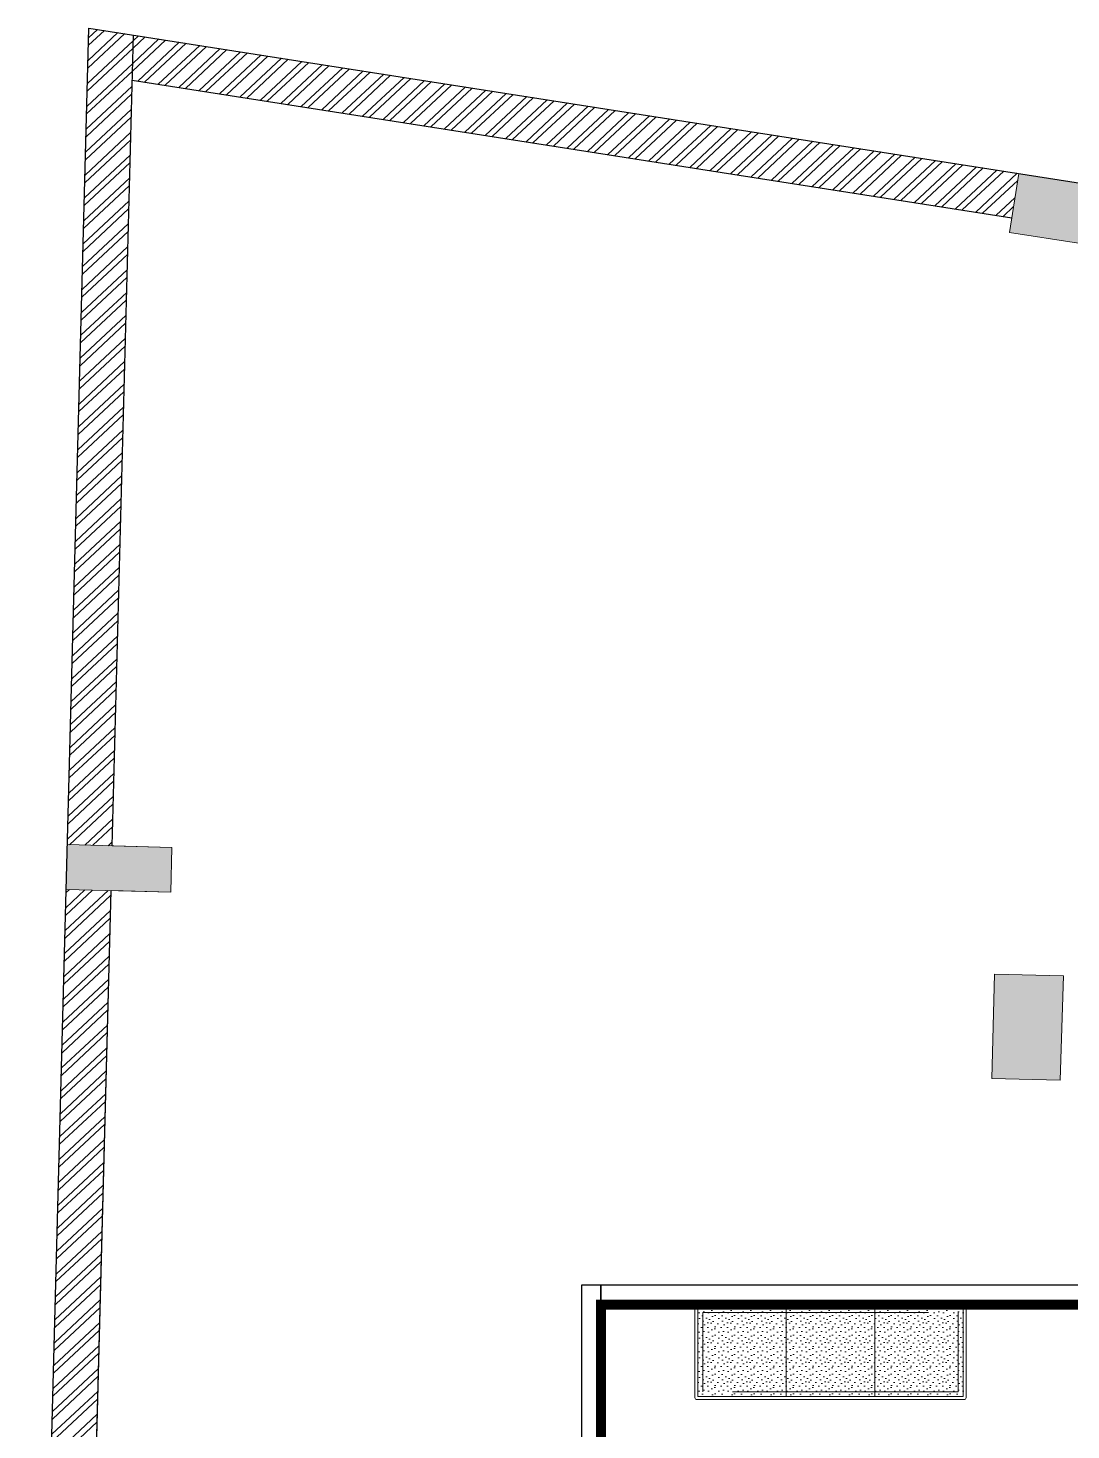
# Model space of a CAD drawing. Header units: feet. Extents: x 3055634 to 3066313, y -5766158 to -5744591.
# Drawn here: x 3055634 to 3060960, y -5751750 to -5744591 of the extents above; entities that cross this region are included whole.
import ezdxf

# ---------------------------------------------------------------- set-up
doc = ezdxf.new("R2010")
doc.units = ezdxf.units.FT
doc.header["$LTSCALE"] = 33
doc.header["$MEASUREMENT"] = 0
doc.linetypes.add('ACAD_ISO03W100', pattern=[30, 12, -18])
doc.linetypes.add('HIDDEN2', pattern=[4.7625, 3.175, -1.5875])
doc.layers.add('A-WALL', color=1, linetype='Continuous')
for name, color, linetype, lineweight in [('Column', 243, 'Continuous', 9), ('LENS-DIM', 252, 'Continuous', 5), ('LENS-HATCH', 251, 'Continuous', 5), ('LENS-PARTITION', 21, 'Continuous', 25), ('LENS_DIMENSION', 193, 'Continuous', 0), ('LK-FF&E FLOOR', 1, 'Continuous', 9), ('LK-FLUTTED FINISH', 20, 'Continuous', 30), ('LK-MIRROR', 133, 'Continuous', 13), ('LN-ELEVATION-2', 103, 'Continuous', 20), ('LN-ELEVATION-5', 167, 'Continuous', 5), ('LN-HATCH', 251, 'Continuous', 0)]:
    doc.layers.add(name, color=color, linetype=linetype, lineweight=lineweight)
pattern_1 = [(313.11, (-3282399.56, 5462963.04), (60.7760807, 56.89315), []), (313.11, (-3282400.86, 5462923.81), (60.7760807, 56.89315), [])]

# ---------------------------------------------------------------- blocks, each defined once
blk = doc.blocks.new('3 seater Bench 1385')
at = {"layer": 'LENS-HATCH', "lineweight": 0}
h = blk.add_hatch(dxfattribs=at)
h.set_pattern_fill('STIP1', color=177, scale=100, angle=270, pattern_type=2)
h.set_pattern_definition([(270, (6617025.25, -170439.11), (100, -2e-13), [0, -100]), (270, (6617009.25, -170451.11), (100, -2e-13), [0, -100]), (270, (6616985.25, -170446.11), (100, -2e-13), [0, -100]), (270, (6616962.25, -170481.11), (100, -2e-13), [0, -100]), (270, (6616998.25, -170478.11), (100, -2e-13), [0, -100]), (270, (6617022.25, -170505.11), (100, -2e-13), [0, -100]), (270, (6617029.25, -170470.11), (100, -2e-13), [0, -100]), (270, (6616988.25, -170512.11), (100, -2e-13), [0, -100]), (270, (6616956.25, -170507.11), (100, -2e-13), [0, -100]), (270, (6616941.25, -170433.11), (100, -2e-13), [0, -100]), (270, (6616961.25, -170451.11), (100, -2e-13), [0, -100]), (270, (6616942.25, -170465.11), (100, -2e-13), [0, -100]), (270, (6617006.25, -170526.11), (100, -2e-13), [0, -100]), (270, (6616981.25, -170494.11), (100, -2e-13), [0, -100]), (270, (6617014.25, -170486.11), (100, -2e-13), [0, -100]), (270, (6617005.25, -170503.11), (100, -2e-13), [0, -100]), (270, (6616978.25, -170467.11), (100, -2e-13), [0, -100]), (270, (6617032.25, -170495.11), (100, -2e-13), [0, -100]), (270, (6616973.25, -170526.11), (100, -2e-13), [0, -100]), (270, (6616943.25, -170523.11), (100, -2e-13), [0, -100])])
h.paths.add_polyline_path([(677.5, 227.5), (225.8, 227.5), (225.8, -227.5), (677.5, -227.5)])
h.paths.add_polyline_path([(-225.8, 227.5), (225.8, 227.5), (225.8, -227.5), (-225.8, -227.5)])
h.paths.add_polyline_path([(-677.5, 227.5), (-225.8, 227.5), (-225.8, -227.5), (-677.5, -227.5)])
at = {"layer": 'LN-ELEVATION-2', "ltscale": 0.5}
for points in [[(-677.5, 227.5), (-225.8, 227.5), (-225.8, -227.5), (-677.5, -227.5)], [(-225.8, 227.5), (225.8, 227.5), (225.8, -227.5), (-225.8, -227.5)], [(677.5, 227.5), (225.8, 227.5), (225.8, -227.5), (677.5, -227.5)]]:
    blk.add_lwpolyline(points, close=True, dxfattribs=at)
at = {"layer": 'LN-ELEVATION-5', "ltscale": 0.5}
blk.add_lwpolyline([(682.5, 242.5), (-682.5, 242.5, 0.414214), (-692.5, 232.5), (-692.5, -232.5, 0.414214), (-682.5, -242.5), (682.5, -242.5, 0.414214), (692.5, -232.5), (692.5, 232.5, 0.414214)], format="xyb", close=True, dxfattribs=at)
blk.add_lwpolyline([(677.5, 227.5), (-677.5, 227.5), (-677.5, -227.5), (677.5, -227.5)], close=True, dxfattribs=at)
at = {"layer": 'LN-ELEVATION-5', "linetype": 'HIDDEN2', "ltscale": 11}
blk.add_lwpolyline([(-652.5, 202.5), (652.5, 202.5), (652.5, -202.5), (-652.5, -202.5)], close=True, dxfattribs=at)
blk = doc.blocks.new('A$C6b5fe4c9')
at = {"layer": 'Column'}
h = blk.add_hatch(color=8, dxfattribs=at)
h.dxf.hatch_style = 1
h.paths.add_polyline_path([(824.3, 5268.1), (879.3, 5619.4), (578.2, 5666.5), (523.2, 5315.2)])
h.paths.add_polyline_path([(-3217.9, 5390.8), (-3208.6, 5743.8), (-3741.8, 5757.8), (-3750.9, 5408.3)])
h.paths.add_polyline_path([(-2561.4, 9944), (-2547.4, 10477.1), (-2775.9, 10483.1), (-2789.9, 9950)])
h.paths.add_polyline_path([(-6750.4, 10054), (-6736.4, 10587.1), (-7117.2, 10597.1), (-7131.2, 10064)])
h.paths.add_polyline_path([(-8165.1, 1896.4), (-8140.3, 2426.7), (-8521.2, 2426.7), (-8521.2, 1920.8)])
h.paths.add_polyline_path([(-4202.1, 137.8), (-4190.4, 493.2), (-4418.9, 500.7), (-4430.5, 145.3)])
h.paths.add_polyline_path([(-12433.4, 2188.8), (-12400.5, 2667.9), (-12855.2, 2699), (-12888.1, 2220)])
at = {"layer": 'LN-HATCH'}
h = blk.add_hatch(dxfattribs=at)
h.set_pattern_fill('ANSI32', color=256, scale=222, angle=268.11)
h.set_pattern_definition(pattern_1)
h.paths.add_polyline_path([(-2781.9, 10254.7), (-2775.9, 10483.1), (-6736.4, 10587.1), (-6742.4, 10358.7)])
h.paths.add_polyline_path([(-8230.4, 498.7), (-8165.1, 1896.4), (-8314.8, 1906.6), (-8391, 275.2), (-4430.5, 145.3), (-4423, 373.8), (-4854.2, 387.9)])
h.paths.add_polyline_path([(-8521.2, 1920.8), (-8521.2, 2071.1), (-12423.1, 2338.5), (-12433.4, 2188.8)])
h.paths.add_polyline_path([(-12888.1, 2220), (-12877.8, 2369.7), (-17261.1, 2670), (-17188.4, 2514.7)])
h.paths.add_polyline_path([(-10064.9, 7753), (-9992, 10444), (-7123.2, 10368.7), (-7117.2, 10597.1), (-10214.2, 10678.5), (-10289.5, 7902.2), (-19693.1, 7868.2), (-19639.2, 7753)])
h.paths.add_polyline_path([(-2553.4, 10248.7), (1586.6, 10139.9), (1622.3, 10367.6), (-2547.4, 10477.1)])
h.paths.add_polyline_path([(35.6, 227.5), (-4194.6, 366.3), (-4202.1, 137.8), (0, 0)])
h = blk.add_hatch(dxfattribs=at)
h.set_pattern_fill('ANSI32', color=256, scale=222, angle=268.11)
h.set_pattern_definition(pattern_1)
h.paths.add_polyline_path([(221.1, 1413.2), (310.2, 1982.3, 0.423172), (138.5, 1962.4, 0.141521), (83.3, 2011.1), (-5.8, 1441.5, -0.377443), (180, 1383.5, -0.135867)])
h.paths.add_polyline_path([(35.6, 227.5), (221.1, 1413.2, 0.135867), (180, 1383.5, 0.377443), (-5.8, 1441.5), (-194.6, 235.1)])
h.paths.add_polyline_path([(310.2, 1982.3), (824.3, 5268.1), (598.5, 5303.4), (83.3, 2011.1, -0.141521), (138.5, 1962.4, -0.423172)])
h.paths.add_polyline_path([(1586.6, 10139.9), (1356.2, 10146), (653.5, 5654.7), (879.3, 5619.4)])
at = {"layer": 'A-WALL'}
for p, q in [((-10214.2, 10678.5), (1622.3, 10367.6)), ((-6742.4, 10358.7), (-2781.9, 10254.7)), ((1622.3, 10367.6), (0, 0)), ((-2553.4, 10248.7), (1586.6, 10139.9)), ((1356.2, 10146), (653.5, 5654.7))]:
    blk.add_line(p, q, dxfattribs=at)
at = {"layer": 'Column'}
for p, q in [((-2775.9, 10483.1), (-2789.9, 9950)), ((-2547.4, 10477.1), (-2561.4, 9944)), ((-2789.9, 9950), (-2561.4, 9944)), ((-3750.9, 5408.3), (-3741.8, 5757.8)), ((-3741.8, 5757.8), (-3208.6, 5743.8)), ((-3217.9, 5390.8), (-3208.6, 5743.8)), ((578.2, 5666.5), (523.2, 5315.2)), ((578.2, 5666.5), (879.3, 5619.4)), ((-3750.9, 5408.3), (-3217.9, 5390.8))]:
    blk.add_line(p, q, dxfattribs=at)

msp = doc.modelspace()

# ---------------------------------------------------------------- linework, layer by layer
at = {"layer": 'LENS-DIM', "color": 2}
msp.add_lwpolyline([(3055954.3, -5752955.8), (3056058.3, -5748995.3), (3056362.9, -5749003.3), (3056368.9, -5748774.8), (3056064.3, -5748766.8), (3056166.9, -5744857.2), (3060658.2, -5745559.9), (3060646.4, -5745635.2), (3060997.7, -5745690.2)], dxfattribs=at)
at = {"layer": 'LENS-PARTITION'}
for points in [[(3058559.9, -5753148.6), (3058559.9, -5753130.6), (3058559.9, -5753112.6), (3058559.9, -5752848.6), (3058559.9, -5752830.6), (3058559.9, -5752812.6), (3058559.9, -5751648.6), (3058559.9, -5751630.6), (3058559.9, -5751109.6), (3058559.9, -5751009.6), (3058459.9, -5751009.6), (3058459.9, -5756275.6), (3058559.9, -5756278.3), (3058559.9, -5755848.6), (3058559.9, -5755830.6), (3058559.9, -5755812.6), (3058559.9, -5755548.6), (3058559.9, -5755530.6), (3058559.9, -5755512.6), (3058559.9, -5754348.6), (3058559.9, -5754330.6), (3058559.9, -5754312.6)], [(3063349.8, -5751009.6), (3058559.9, -5751009.6), (3058559.9, -5751109.6), (3063349.8, -5751109.6)]]:
    msp.add_lwpolyline(points, close=True, dxfattribs=at)
at = {"layer": 'LENS_DIMENSION'}
msp.add_lwpolyline([(3058459.9, -5756275.6), (3058459.9, -5751009.6), (3061749.8, -5751009.6), (3061749.8, -5749409.6), (3063349.8, -5749409.6), (3063349.8, -5747335.2), (3063558.5, -5746013.8), (3061009.5, -5745614.9), (3060997.7, -5745690.2), (3060646.4, -5745635.2), (3060658.2, -5745559.9), (3056166.9, -5744857.2), (3056064.3, -5748766.8), (3056368.9, -5748774.8), (3056362.9, -5749003.3), (3056058.3, -5748995.3), (3055954.3, -5752955.8), (3056258.9, -5752963.8), (3056248.9, -5753344.6), (3055944.3, -5753336.6), (3055868.9, -5756208.4)], close=True, dxfattribs=at)
at = {"layer": 'LK-FLUTTED FINISH', "linetype": 'ACAD_ISO03W100', "ltscale": 0.05, "const_width": 50}
msp.add_lwpolyline([(3059759.9, -5751109.6), (3064249.8, -5751109.6)], dxfattribs=at)
at = {"layer": 'LK-MIRROR', "linetype": 'ACAD_ISO03W100', "ltscale": 0.05, "const_width": 50}
msp.add_lwpolyline([(3058559.9, -5752210.7), (3058559.9, -5751109.6), (3059759.9, -5751109.6)], dxfattribs=at)

# ---------------------------------------------------------------- block references
at = {"layer": 'LENS_DIMENSION', "rotation": 90}
msp.add_blockref('A$C6b5fe4c9', (3066312.9, -5746213.4), dxfattribs=at)
at = {"layer": 'LK-FF&E FLOOR'}
msp.add_blockref('3 seater Bench 1385', (3059732, -5751352.1), dxfattribs=at)

doc.saveas('drawing.dxf')
